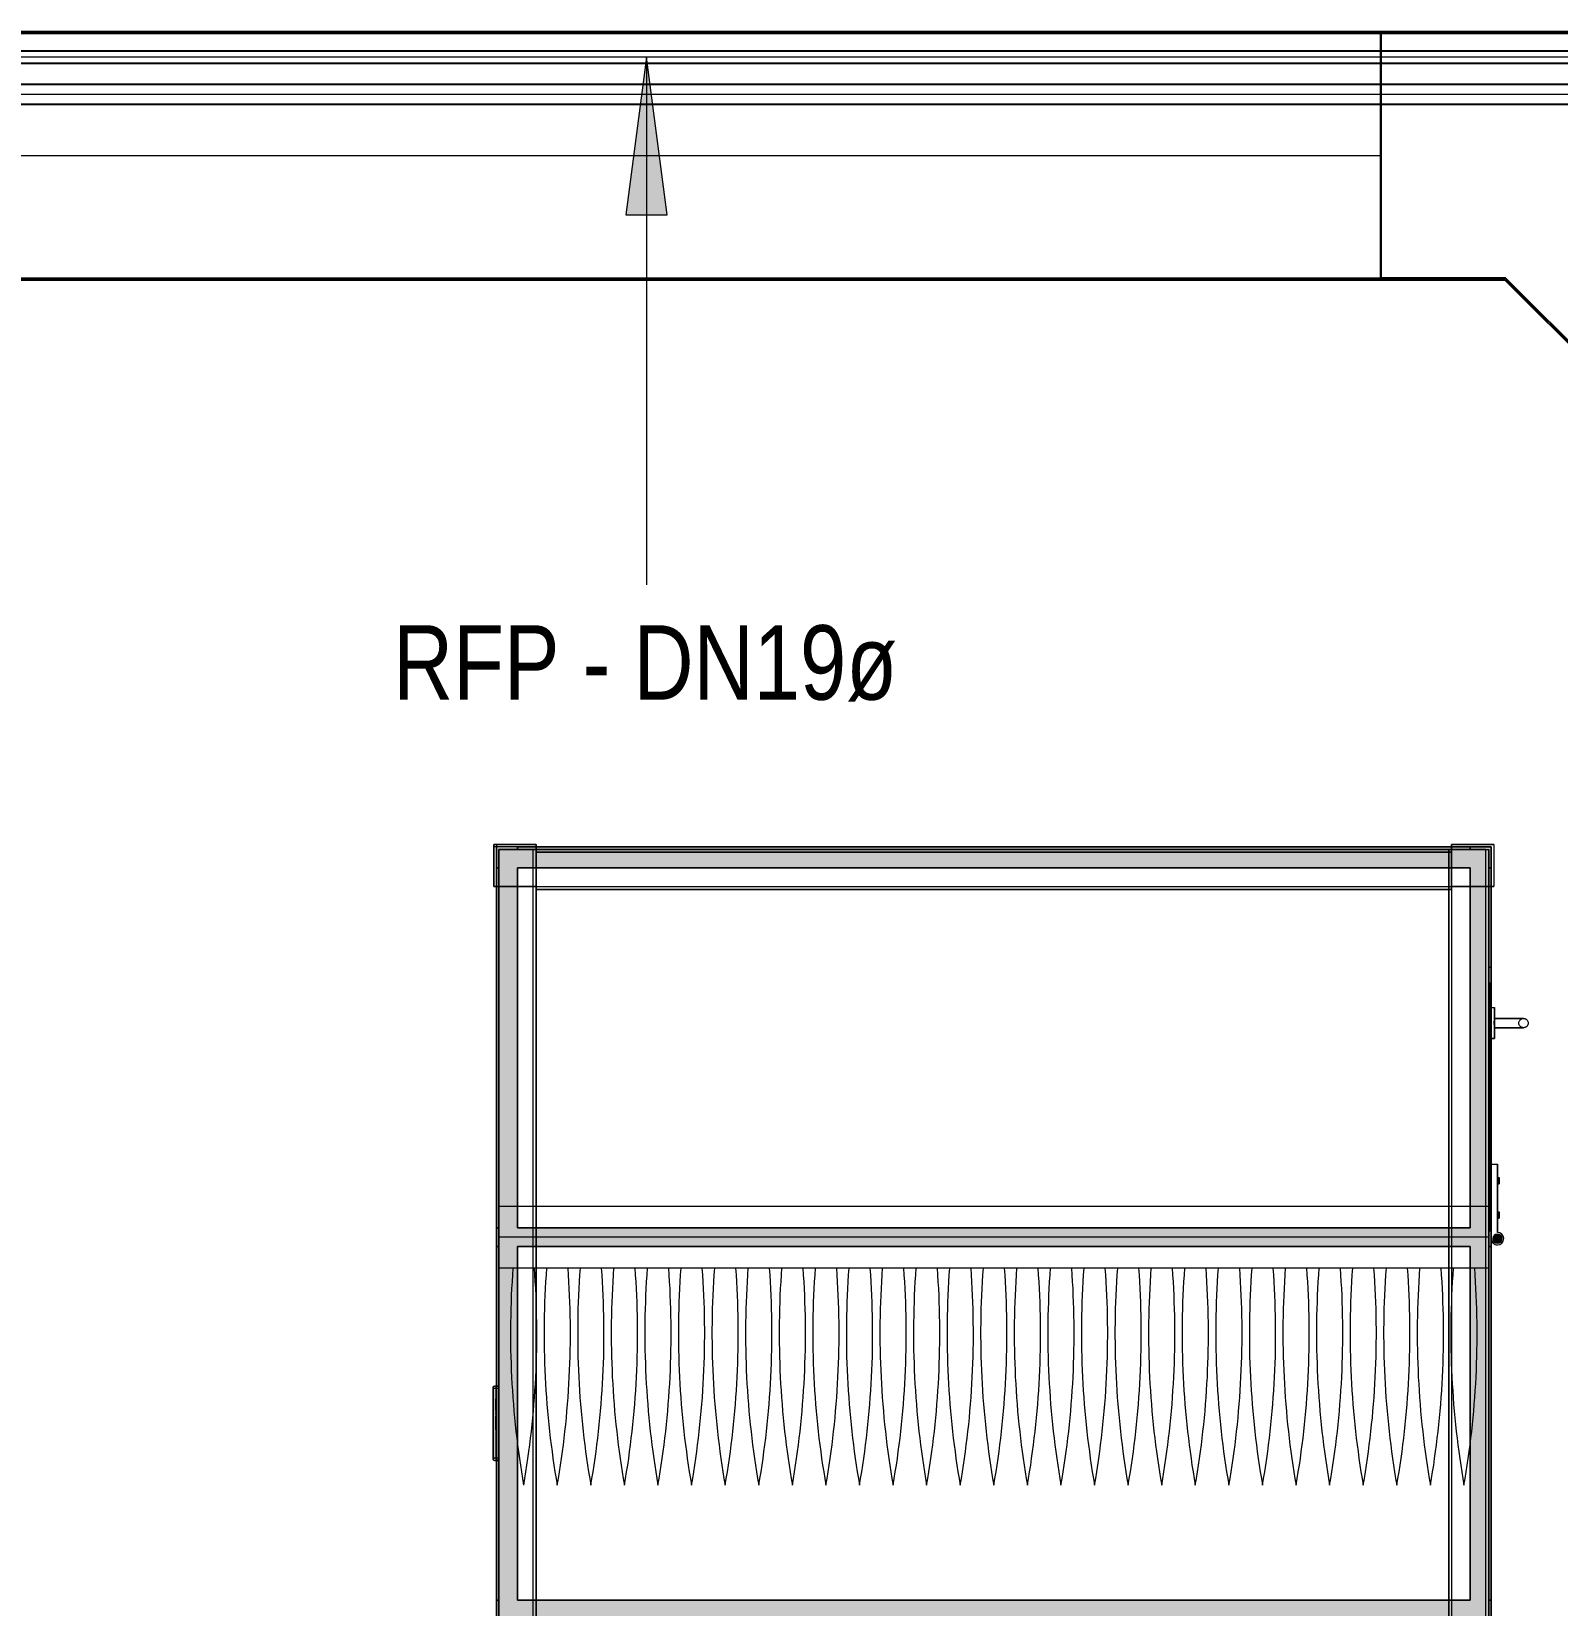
# Model space of a CAD drawing. Header units: millimetres. Extents: x -21597 to 3742, y 49379 to 62073.
# Drawn here: x -8007 to -5549, y 52380 to 54917 of the extents above; entities that cross this region are included whole.
import ezdxf

# ---------------------------------------------------------------- set-up
doc = ezdxf.new("R2010")
doc.units = ezdxf.units.MM
for name, color, linetype, lineweight in [('A-DETL-GENF', 7, 'Continuous', 5), ('E-CABL-TRAY', 7, 'Continuous', 25), ('E-CABL-TRAY-CNTR', 7, 'Continuous', 5), ('M-EQPM', 7, 'Continuous', 5), ('P-PIPE', 7, 'Continuous', 25), ('P-PIPE-CNTR', 7, 'Continuous', 5), ('P-PIPE-IDEN', 7, 'Continuous', 9)]:
    doc.layers.add(name, color=color, linetype=linetype, lineweight=lineweight)
doc.styles.add('Arial_1', font='arial.ttf', dxfattribs={"width": 0.8, "height": 120})

# ---------------------------------------------------------------- blocks, each defined once
blk = doc.blocks.new('AHU - 1-2150243-MẶT BẰNG ỐNG GAS KHU H_N')
at = {"layer": 'M-EQPM', "true_color": 0xcdcdcd}
for points in [[(-1180.9, 811.5), (-1180.9, 814), (-1183.4, 814), (-1183.4, 811.5)], [(-1175.9, 811.5), (-1175.9, 814), (-1180.9, 814), (-1180.9, 811.5)], [(-1173.4, 811.5), (-1173.4, 814), (-1175.9, 814), (-1175.9, 811.5)], [(-1125.6, 811.5), (-1125.6, 814), (-1128.1, 814), (-1128.1, 811.5)], [(-1120.6, 811.5), (-1120.6, 814), (-1125.6, 814), (-1125.6, 811.5)], [(-1118.1, 814), (-1120.6, 814), (-1120.6, 811.5), (-1118.1, 811.5)], [(-1077.8, 809.6), (-1078.5, 815.2), (-1083.1, 818.7), (-1085, 819), (-1090.3, 816.8), (-1092.2, 813.4), (-1091.5, 807.8), (-1088.7, 805), (-1085, 804), (-1079.7, 806.2)], [(-727.5, -804.5), (-727.5, -801.5), (-729.9, -801.5), (-730.5, -802.5), (-731.6, -802.5), (-732.2, -801.5), (-741.8, -801.5), (-742.4, -802.5), (-746.2, -802.5), (-746.5, -801.5), (-756.7, -801.5), (-756.7, -802.5), (-763.6, -802.5), (-763.6, -801.5), (-783.7, -801.5), (-783.7, -802.5), (-791.3, -802.5), (-791.3, -801.5), (-811.4, -801.5), (-811.4, -802.5), (-818.3, -802.5), (-818.3, -801.5), (-828.8, -801.5), (-829.2, -802.5), (-833.2, -802.5), (-833.2, -801.5), (-843.4, -801.5), (-844.3, -802.5), (-845.1, -802.5), (-845.8, -801.5), (-847.5, -801.5), (-846.8, -804.5), (-729.5, -804.5)], [(-727.8, -805.5), (-733.4, -804.5), (-844.5, -804.7), (-847.2, -805.5), (-845.5, -806.2), (-842.4, -806.5), (-835.2, -806.2), (-824.5, -806.5), (-729.5, -806.2), (-728.4, -805.8)], [(-735.5, -806.1), (-738.8, -806.1), (-736.9, -806.4)]]:
    blk.add_hatch(color=254, dxfattribs=at).paths.add_polyline_path(points)
at = {"layer": 'M-EQPM', "true_color": 0xd8d8d8}
h = blk.add_hatch(color=254, dxfattribs=at)
h.paths.add_polyline_path([(1716.5, -801.5), (1716.5, 801.5), (-1716.5, 801.5), (-1716.5, -801.5), (405.2, -801.5)])
h.paths.add_polyline_path([(1682.5, -767.5), (577.5, -767.5), (577.5, 767.5), (1682.5, 767.5), (1682.5, 397.9)])
h.paths.add_polyline_path([(547.5, -767.5), (-472.5, -767.5), (-472.5, 767.5), (547.5, 767.5), (547.5, 397.9)])
h.paths.add_polyline_path([(-502.5, -354.9), (-502.5, -767.5), (-1072.5, -767.5), (-1072.5, 767.5), (-502.5, 767.5), (-502.5, 397.9)])
h.paths.add_polyline_path([(-1102.5, -354.9), (-1102.5, -767.5), (-1682.5, -767.5), (-1682.5, 767.5), (-1102.5, 767.5), (-1102.5, 397.9)])
at = {"layer": 'M-EQPM', "true_color": 0x00ffff}
h = blk.add_hatch(color=4, dxfattribs=at)
h.paths.add_polyline_path([(-729.9, -802.5), (-730.5, -801.5), (-731.6, -801.5), (-731.6, -802.5), (-730.5, -802.5)])
h.paths.add_polyline_path([(-741.8, -802.5), (-741.8, -801.5), (-746.2, -801.5), (-745.8, -802.5)])
h.paths.add_polyline_path([(-756.7, -802.5), (-756.7, -801.5), (-763.6, -801.5), (-763.6, -802.5), (-758, -802.5)])
h.paths.add_polyline_path([(-783.7, -802.5), (-784.4, -801.5), (-791.3, -801.5), (-791.3, -802.5), (-787.5, -802.5)])
h.paths.add_polyline_path([(-811.4, -802.5), (-811.4, -801.5), (-818.3, -801.5), (-818.3, -802.5), (-817, -802.5)])
h.paths.add_polyline_path([(-828.8, -802.3), (-829.2, -801.5), (-833.2, -801.5), (-833.2, -802.5), (-828.8, -802.5)])
h.paths.add_polyline_path([(-843.4, -801.6), (-843.4, -801.5), (-845.1, -801.5), (-844.5, -802.5), (-843.4, -802.5)])
at = {"layer": 'A-DETL-GENF'}
for p, q in [((-1137.5, -797.5), (-1137.5, 797.5)), ((-1137.5, 797.5), (-1037.5, 797.5)), ((-1087.5, 797.5), (-1087.5, -797.5)), ((-1037.5, 797.5), (-1037.5, -797.5)), ((-1037.5, 774.8), (-1037.5, 740.2)), ((-1037.5, 720.7), (-1037.5, 686.1)), ((-1037.5, 666.6), (-1037.5, 632)), ((-1037.5, 612.5), (-1037.5, 577.8)), ((-1037.5, 558.4), (-1037.5, 523.7)), ((-1037.5, 504.3), (-1037.5, 469.6)), ((-1037.5, 450.2), (-1037.5, 415.5)), ((-1037.5, 396.1), (-1037.5, 361.4)), ((-1037.5, 342), (-1037.5, 307.3)), ((-1037.5, 287.9), (-1037.5, 253.2)), ((-1037.5, 233.8), (-1037.5, 199.1)), ((-1037.5, 179.7), (-1037.5, 145)), ((-1037.5, 125.5), (-1037.5, 90.9)), ((-1037.5, 71.4), (-1037.5, 36.8)), ((-1037.5, 17.3), (-1037.5, -17.3)), ((-1037.5, -36.8), (-1037.5, -71.4)), ((-1037.5, -90.9), (-1037.5, -125.5)), ((-1037.5, -145), (-1037.5, -179.7)), ((-1037.5, -199.1), (-1037.5, -233.8)), ((-1037.5, -253.2), (-1037.5, -287.9)), ((-1037.5, -307.3), (-1037.5, -342)), ((-1037.5, -361.4), (-1037.5, -396.1)), ((-1037.5, -415.5), (-1037.5, -450.2)), ((-1037.5, -469.6), (-1037.5, -504.3)), ((-1037.5, -523.7), (-1037.5, -558.4)), ((-1037.5, -577.8), (-1037.5, -612.5)), ((-1037.5, -632), (-1037.5, -666.6)), ((-1037.5, -686.1), (-1037.5, -720.7)), ((-1037.5, -740.2), (-1037.5, -774.8)), ((-1037.5, -797.5), (-1137.5, -797.5))]:
    blk.add_line(p, q, dxfattribs=at)
for centre, start, end in [((-932.6, -650), 80.12, 94.209), ((-932.6, 2165), 265.791, 279.88), ((-932.6, -704.1), 80.12, 94.209), ((-932.6, 2110.9), 265.791, 279.88), ((-932.6, -758.2), 80.12, 94.209), ((-932.6, 2056.8), 265.791, 279.88), ((-932.6, -812.3), 80.12, 94.209), ((-932.6, 2002.7), 265.791, 279.88), ((-932.6, -866.4), 80.12, 94.209), ((-932.6, 1948.6), 265.791, 279.88), ((-932.6, -920.5), 80.12, 94.209), ((-932.6, 1894.5), 265.791, 279.88), ((-932.6, -974.6), 80.12, 94.209), ((-932.6, 1840.4), 265.791, 279.88), ((-932.6, -1028.7), 80.12, 94.209), ((-932.6, 1786.2), 265.791, 279.88), ((-932.6, -1082.9), 80.12, 94.209), ((-932.6, 1732.1), 265.791, 279.88), ((-932.6, -1137), 80.12, 94.209), ((-932.6, 1678), 265.791, 279.88), ((-932.6, -1191.1), 80.12, 94.209), ((-932.6, 1623.9), 265.791, 279.88), ((-932.6, -1245.2), 80.12, 94.209), ((-932.6, 1569.8), 265.791, 279.88), ((-932.6, -1299.3), 80.12, 94.209), ((-932.6, 1515.7), 265.791, 279.88), ((-932.6, -1353.4), 80.12, 94.209), ((-932.6, 1461.6), 265.791, 279.88), ((-932.6, -1407.5), 80.12, 94.209), ((-932.6, 1407.5), 265.791, 279.88), ((-932.6, -1461.6), 80.12, 94.209), ((-932.6, 1353.4), 265.791, 279.88), ((-932.6, -1515.7), 80.12, 94.209), ((-932.6, 1299.3), 265.791, 279.88), ((-932.6, -1569.8), 80.12, 94.209), ((-932.6, 1245.2), 265.791, 279.88), ((-932.6, -1623.9), 80.12, 94.209), ((-932.6, 1191.1), 265.791, 279.88), ((-932.6, -1678), 80.12, 94.209), ((-932.6, 1137), 265.791, 279.88), ((-932.6, -1732.1), 80.12, 94.209), ((-932.6, 1082.9), 265.791, 279.88), ((-932.6, -1786.2), 80.12, 94.209), ((-932.6, 1028.7), 265.791, 279.88), ((-932.6, -1840.4), 80.12, 94.209), ((-932.6, 974.6), 265.791, 279.88), ((-932.6, -1894.5), 80.12, 94.209), ((-932.6, 920.5), 265.791, 279.88), ((-932.6, -1948.6), 80.12, 94.209), ((-932.6, 866.4), 265.791, 279.88), ((-932.6, -2002.7), 80.12, 94.209), ((-932.6, 812.3), 265.791, 279.88), ((-932.6, -2056.8), 80.12, 94.209), ((-932.6, 758.2), 265.791, 279.88), ((-932.6, -2110.9), 80.12, 94.209), ((-932.6, 704.1), 265.791, 279.88), ((-932.6, -2165), 80.12, 94.209), ((-932.6, 650), 265.791, 279.88)]:
    blk.add_arc(centre, 1428.7, start, end, dxfattribs=at)
at = {"layer": 'M-EQPM'}
for p, q in [((-1180.9, 814), (-1183.4, 814)), ((-1183.4, 814), (-1180.9, 814)), ((-1180.9, 814), (-1183.4, 814)), ((-1183.4, 814), (-1180.9, 814)), ((-1183.4, 811.5), (-1183.4, 814)), ((-1183.4, 811.5), (-1183.4, 814)), ((-1180.9, 814), (-1183.4, 814)), ((-1183.4, 814), (-1180.9, 814)), ((-1180.9, 814), (-1183.4, 814)), ((-1183.4, 814), (-1180.9, 814)), ((-1183.4, 811.5), (-1183.4, 814)), ((-1183.4, 811.5), (-1183.4, 814)), ((-1175.9, 814), (-1180.9, 814)), ((-1180.9, 814), (-1175.9, 814)), ((-1175.9, 814), (-1180.9, 814)), ((-1180.9, 814), (-1175.9, 814)), ((-1180.9, 811.5), (-1180.9, 814)), ((-1180.9, 811.5), (-1180.9, 814)), ((-1180.9, 811.5), (-1180.9, 814)), ((-1180.9, 811.5), (-1180.9, 814)), ((-1175.9, 814), (-1180.9, 814)), ((-1180.9, 814), (-1175.9, 814)), ((-1175.9, 814), (-1180.9, 814)), ((-1180.9, 814), (-1175.9, 814)), ((-1180.9, 811.5), (-1180.9, 814)), ((-1180.9, 811.5), (-1180.9, 814)), ((-1180.9, 811.5), (-1180.9, 814)), ((-1180.9, 811.5), (-1180.9, 814)), ((-1175.9, 814), (-1173.4, 814)), ((-1173.4, 814), (-1175.9, 814)), ((-1175.9, 814), (-1173.4, 814)), ((-1173.4, 814), (-1175.9, 814)), ((-1175.9, 814), (-1175.9, 811.5)), ((-1175.9, 811.5), (-1175.9, 814)), ((-1175.9, 814), (-1175.9, 811.5)), ((-1175.9, 811.5), (-1175.9, 814)), ((-1175.9, 814), (-1173.4, 814)), ((-1173.4, 814), (-1175.9, 814)), ((-1175.9, 814), (-1173.4, 814)), ((-1173.4, 814), (-1175.9, 814)), ((-1175.9, 814), (-1175.9, 811.5)), ((-1175.9, 811.5), (-1175.9, 814)), ((-1175.9, 814), (-1175.9, 811.5)), ((-1175.9, 811.5), (-1175.9, 814)), ((-1173.4, 811.5), (-1173.4, 814)), ((-1173.4, 811.5), (-1173.4, 814)), ((-1173.4, 811.5), (-1173.4, 814)), ((-1173.4, 811.5), (-1173.4, 814)), ((-1125.6, 814), (-1128.1, 814)), ((-1128.1, 814), (-1125.6, 814)), ((-1125.6, 814), (-1128.1, 814)), ((-1128.1, 814), (-1125.6, 814)), ((-1128.1, 811.5), (-1128.1, 814)), ((-1128.1, 811.5), (-1128.1, 814)), ((-1125.6, 814), (-1128.1, 814)), ((-1128.1, 814), (-1125.6, 814)), ((-1125.6, 814), (-1128.1, 814)), ((-1128.1, 814), (-1125.6, 814)), ((-1128.1, 811.5), (-1128.1, 814)), ((-1128.1, 811.5), (-1128.1, 814)), ((-1125.6, 814), (-1120.6, 814)), ((-1120.6, 814), (-1125.6, 814)), ((-1125.6, 814), (-1120.6, 814)), ((-1120.6, 814), (-1125.6, 814)), ((-1125.6, 814), (-1125.6, 811.5)), ((-1125.6, 811.5), (-1125.6, 814)), ((-1125.6, 814), (-1125.6, 811.5)), ((-1125.6, 811.5), (-1125.6, 814)), ((-1125.6, 814), (-1120.6, 814)), ((-1120.6, 814), (-1125.6, 814)), ((-1125.6, 814), (-1120.6, 814)), ((-1120.6, 814), (-1125.6, 814)), ((-1125.6, 814), (-1125.6, 811.5)), ((-1125.6, 811.5), (-1125.6, 814)), ((-1125.6, 814), (-1125.6, 811.5)), ((-1125.6, 811.5), (-1125.6, 814)), ((-1120.6, 814), (-1118.1, 814)), ((-1118.1, 814), (-1120.6, 814)), ((-1120.6, 814), (-1118.1, 814)), ((-1118.1, 814), (-1120.6, 814)), ((-1120.6, 811.5), (-1120.6, 814)), ((-1120.6, 811.5), (-1120.6, 814)), ((-1120.6, 811.5), (-1120.6, 814)), ((-1120.6, 811.5), (-1120.6, 814)), ((-1120.6, 814), (-1118.1, 814)), ((-1118.1, 814), (-1120.6, 814)), ((-1120.6, 814), (-1118.1, 814)), ((-1118.1, 814), (-1120.6, 814)), ((-1120.6, 811.5), (-1120.6, 814)), ((-1120.6, 811.5), (-1120.6, 814)), ((-1120.6, 811.5), (-1120.6, 814)), ((-1120.6, 811.5), (-1120.6, 814)), ((-1118.1, 811.5), (-1118.1, 814)), ((-1118.1, 811.5), (-1118.1, 814)), ((-1118.1, 811.5), (-1118.1, 814)), ((-1118.1, 811.5), (-1118.1, 814)), ((-1720.5, 737.5), (-1720.5, 805.5)), ((-1720.5, 805.5), (-1720.5, 737.5)), ((-1720.5, 805.5), (-1720.5, 737.5)), ((-1720.5, 737.5), (-1720.5, 805.5)), ((-1720.5, 805.5), (-1652.5, 805.5)), ((-1720.5, 805.5), (-1652.5, 805.5)), ((-1720.5, 805.5), (-1652.5, 805.5)), ((-1720.5, 805.5), (-1652.5, 805.5)), ((-1716.5, 737.5), (-1716.5, 801.5)), ((-1716.5, 801.5), (-1652.5, 801.5)), ((-1716.5, 801.5), (-1652.5, 801.5)), ((-1716.5, 737.5), (-1716.5, 801.5)), ((-1716.5, 801.5), (-1652.5, 801.5)), ((-1716.5, 801.5), (-1652.5, 801.5)), ((-1716.5, 801.5), (-1716.5, 737.5)), ((-1716.5, 801.5), (-1716.5, 737.5)), ((-1716.5, 801.5), (1716.5, 801.5)), ((1716.5, 801.5), (-1716.5, 801.5)), ((-1716.5, 801.5), (-1716.5, -801.5)), ((-1716.5, 801.5), (-1716.5, -801.5)), ((-1712.5, -797.5), (-1712.5, 797.5)), ((-1712.5, 797.5), (1712.5, 797.5)), ((-1712.5, -797.5), (-1712.5, 797.5)), ((1712.5, 797.5), (-1712.5, 797.5)), ((1712.5, 793), (-1712.5, 793)), ((-1712.5, 733), (-1712.5, 793)), ((-1712.5, 793), (-1712.5, 791)), ((-1712.5, 793), (-1712.5, 791)), ((-1712.5, 793), (-1712.5, 733)), ((1712.5, 793), (-1712.5, 793)), ((1712.5, 793), (-1712.5, 793)), ((-1712.5, 791), (-1712.5, 740.2)), ((-1712.5, 740.2), (-1712.5, 791)), ((-1102.5, 801.5), (-1682.5, 801.5)), ((-1682.5, 801.5), (-1682.5, 797.5)), ((-1682.5, 797.5), (-1682.5, 801.5)), ((-1682.5, 801.5), (-1102.5, 801.5)), ((-1102.5, 797.5), (-1682.5, 797.5)), ((-1682.5, 797.5), (-1102.5, 797.5)), ((-1652.5, 801.5), (-1652.5, 805.5)), ((-1652.5, 805.5), (-1652.5, 737.5)), ((-1652.5, 737.5), (-1652.5, 805.5)), ((-1652.5, 805.5), (-1652.5, 801.5)), ((-1652.5, 737.5), (-1652.5, 801.5)), ((-1652.5, 801.5), (-1652.5, 737.5)), ((-1072.5, 801.5), (-1522.5, 801.5)), ((-1522.5, 801.5), (-1072.5, 801.5)), ((-1522.5, 797.5), (-1522.5, 801.5)), ((-1522.5, 797.5), (-1522.5, 801.5)), ((-1072.5, 797.5), (-1522.5, 797.5)), ((-1522.5, 797.5), (-1072.5, 797.5)), ((-1097.5, 801.5), (-1497.5, 801.5)), ((-1497.5, 801.5), (-1097.5, 801.5)), ((-1497.5, 797.5), (-1497.5, 801.5)), ((-1497.5, 797.5), (-1497.5, 801.5)), ((-1097.5, 801.5), (-1497.5, 801.5)), ((-1497.5, 801.5), (-1097.5, 801.5)), ((-1497.5, 797.5), (-1497.5, 801.5)), ((-1497.5, 797.5), (-1497.5, 801.5)), ((-1097.5, 799.5), (-1497.5, 799.5)), ((-1497.5, 799.5), (-1097.5, 799.5)), ((-1497.5, 797.5), (-1497.5, 799.5)), ((-1497.5, 797.5), (-1497.5, 799.5)), ((-1097.5, 797.5), (-1497.5, 797.5)), ((-1497.5, 797.5), (-1097.5, 797.5)), ((-1097.5, 797.5), (-1497.5, 797.5)), ((-1497.5, 797.5), (-1097.5, 797.5)), ((-1097.5, 797.5), (-1497.5, 797.5)), ((-1497.5, 797.5), (-1097.5, 797.5)), ((-1122.5, 801.5), (-1472.5, 801.5)), ((-1472.5, 801.5), (-1122.5, 801.5)), ((-1472.5, 801.5), (-1472.5, 797.5)), ((-1472.5, 801.5), (-1472.5, 797.5)), ((-1122.5, 797.5), (-1472.5, 797.5)), ((-1472.5, 797.5), (-1122.5, 797.5)), ((-1407.5, 806.5), (-1457.5, 806.5)), ((-1457.5, 806.5), (-1407.5, 806.5)), ((-1407.5, 806.5), (-1457.5, 806.5)), ((-1457.5, 806.5), (-1407.5, 806.5)), ((-1457.5, 801.5), (-1457.5, 806.5)), ((-1457.5, 801.5), (-1457.5, 806.5)), ((-1457.5, 801.5), (-1457.5, 806.5)), ((-1457.5, 801.5), (-1457.5, 806.5)), ((-1407.5, 801.5), (-1457.5, 801.5)), ((-1457.5, 801.5), (-1407.5, 801.5)), ((-1407.5, 801.5), (-1457.5, 801.5)), ((-1457.5, 801.5), (-1407.5, 801.5)), ((-1407.5, 806.5), (-1407.5, 801.5)), ((-1407.5, 801.5), (-1407.5, 806.5)), ((-1407.5, 806.5), (-1407.5, 801.5)), ((-1407.5, 801.5), (-1407.5, 806.5)), ((-1205, 811.5), (-1095, 811.5)), ((-1095, 811.5), (-1205, 811.5)), ((-1205, 801.5), (-1205, 811.5)), ((-1205, 801.5), (-1205, 811.5)), ((-1205, 811.5), (-1095, 811.5)), ((-1095, 811.5), (-1205, 811.5)), ((-1205, 801.5), (-1205, 811.5)), ((-1205, 801.5), (-1205, 811.5)), ((-1085, 801.5), (-1205, 801.5)), ((-1205, 801.5), (-1085, 801.5)), ((-1085, 801.5), (-1205, 801.5)), ((-1205, 801.5), (-1085, 801.5)), ((-1180.9, 811.5), (-1183.4, 811.5)), ((-1183.4, 811.5), (-1180.9, 811.5)), ((-1180.9, 811.5), (-1183.4, 811.5)), ((-1183.4, 811.5), (-1180.9, 811.5)), ((-1180.9, 811.5), (-1183.4, 811.5)), ((-1183.4, 811.5), (-1180.9, 811.5)), ((-1180.9, 811.5), (-1183.4, 811.5)), ((-1183.4, 811.5), (-1180.9, 811.5)), ((-1175.9, 811.5), (-1180.9, 811.5)), ((-1180.9, 811.5), (-1175.9, 811.5)), ((-1175.9, 811.5), (-1180.9, 811.5)), ((-1180.9, 811.5), (-1175.9, 811.5)), ((-1175.9, 811.5), (-1180.9, 811.5)), ((-1180.9, 811.5), (-1175.9, 811.5)), ((-1175.9, 811.5), (-1180.9, 811.5)), ((-1180.9, 811.5), (-1175.9, 811.5)), ((-1175.9, 811.5), (-1173.4, 811.5)), ((-1173.4, 811.5), (-1175.9, 811.5)), ((-1175.9, 811.5), (-1173.4, 811.5)), ((-1173.4, 811.5), (-1175.9, 811.5)), ((-1175.9, 811.5), (-1173.4, 811.5)), ((-1173.4, 811.5), (-1175.9, 811.5)), ((-1175.9, 811.5), (-1173.4, 811.5)), ((-1173.4, 811.5), (-1175.9, 811.5)), ((-1125.6, 811.5), (-1128.1, 811.5)), ((-1128.1, 811.5), (-1125.6, 811.5)), ((-1125.6, 811.5), (-1128.1, 811.5)), ((-1128.1, 811.5), (-1125.6, 811.5)), ((-1125.6, 811.5), (-1128.1, 811.5)), ((-1128.1, 811.5), (-1125.6, 811.5)), ((-1125.6, 811.5), (-1128.1, 811.5)), ((-1128.1, 811.5), (-1125.6, 811.5)), ((-1125.6, 811.5), (-1120.6, 811.5)), ((-1120.6, 811.5), (-1125.6, 811.5)), ((-1125.6, 811.5), (-1120.6, 811.5)), ((-1120.6, 811.5), (-1125.6, 811.5)), ((-1125.6, 811.5), (-1120.6, 811.5)), ((-1120.6, 811.5), (-1125.6, 811.5)), ((-1125.6, 811.5), (-1120.6, 811.5)), ((-1120.6, 811.5), (-1125.6, 811.5)), ((-1122.5, 801.5), (-1122.5, 797.5)), ((-1122.5, 797.5), (-1122.5, 801.5)), ((-1120.6, 811.5), (-1118.1, 811.5)), ((-1118.1, 811.5), (-1120.6, 811.5)), ((-1120.6, 811.5), (-1118.1, 811.5)), ((-1118.1, 811.5), (-1120.6, 811.5)), ((-1120.6, 811.5), (-1118.1, 811.5)), ((-1118.1, 811.5), (-1120.6, 811.5)), ((-1120.6, 811.5), (-1118.1, 811.5)), ((-1118.1, 811.5), (-1120.6, 811.5)), ((-1102.5, 801.5), (-1102.5, 797.5)), ((-1102.5, 797.5), (-1102.5, 801.5)), ((-1097.5, 801.5), (-1097.5, 797.5)), ((-1097.5, 797.5), (-1097.5, 801.5)), ((-1097.5, 801.5), (-1097.5, 797.5)), ((-1097.5, 797.5), (-1097.5, 801.5)), ((-1097.5, 799.5), (-1097.5, 797.5)), ((-1097.5, 797.5), (-1097.5, 799.5)), ((-1072.5, 801.5), (-1072.5, 797.5)), ((-1072.5, 797.5), (-1072.5, 801.5)), ((-502.5, 801.5), (-1072.5, 801.5)), ((-1072.5, 797.5), (-1072.5, 801.5)), ((-1072.5, 801.5), (-502.5, 801.5)), ((-1072.5, 801.5), (-1072.5, 797.5)), ((-502.5, 797.5), (-1072.5, 797.5)), ((-1072.5, 797.5), (-502.5, 797.5)), ((-502.5, 801.5), (-502.5, 797.5)), ((-502.5, 797.5), (-502.5, 801.5)), ((-1716.5, -767.5), (-1716.5, 767.5)), ((-1716.5, 767.5), (-1716.5, -767.5)), ((-1716.5, 767.5), (-1712.5, 767.5)), ((-1712.5, 767.5), (-1716.5, 767.5)), ((-1712.5, 767.5), (-1712.5, -767.5)), ((-1712.5, 767.5), (-1712.5, -767.5)), ((-1102.5, 767.5), (-1682.5, 767.5)), ((-1682.5, -767.5), (-1682.5, 767.5)), ((-1682.5, 767.5), (-1682.5, -767.5)), ((-1682.5, 767.5), (-1102.5, 767.5)), ((-1102.5, -767.5), (-1102.5, 767.5)), ((-1102.5, 767.5), (-1102.5, -767.5)), ((-502.5, 767.5), (-1072.5, 767.5)), ((-1072.5, -767.5), (-1072.5, 767.5)), ((-1072.5, 767.5), (-502.5, 767.5)), ((-1072.5, 767.5), (-1072.5, -767.5)), ((-502.5, -767.5), (-502.5, 767.5)), ((-502.5, 767.5), (-502.5, -767.5)), ((-1652.5, 737.5), (-1720.5, 737.5)), ((-1720.5, 737.5), (-1716.5, 737.5)), ((-1716.5, 737.5), (-1720.5, 737.5)), ((-1720.5, 737.5), (-1652.5, 737.5)), ((-1652.5, 737.5), (-1716.5, 737.5)), ((-1716.5, 737.5), (-1652.5, 737.5)), ((-1712.5, 737.5), (-1712.5, 740.2)), ((-1712.5, 737.5), (-1712.5, 740.2)), ((-1712.5, 737.5), (1712.5, 737.5)), ((-1708, 737.5), (-1708, -737.5)), ((-1648, 737.5), (-1708, 737.5)), ((-1706, 737.5), (-1708, 737.5)), ((-1706, 737.5), (-1708, 737.5)), ((-1708, 737.5), (-1648, 737.5)), ((-1708, -737.5), (-1708, 737.5)), ((-1708, -737.5), (-1708, 737.5)), ((-1706, 737.5), (-1655.2, 737.5)), ((-1655.2, 737.5), (-1706, 737.5)), ((-1655.2, 737.5), (-1652.5, 737.5)), ((-1655.2, 737.5), (-1652.5, 737.5)), ((-1652.5, -737.5), (-1652.5, 737.5)), ((-1648, 737.5), (-1648, -737.5)), ((-1648, -737.5), (-1648, 737.5)), ((-1712.5, 733), (1712.5, 733)), ((1712.5, 733), (-1712.5, 733)), ((-1716.5, -737.5), (-1720.5, -737.5)), ((-1720.5, -737.5), (-1652.5, -737.5)), ((-1652.5, -737.5), (-1720.5, -737.5)), ((-1720.5, -737.5), (-1716.5, -737.5)), ((-1720.5, -737.5), (-1720.5, -805.5)), ((-1720.5, -737.5), (-1720.5, -805.5)), ((-1720.5, -737.5), (-1720.5, -805.5)), ((-1720.5, -737.5), (-1720.5, -805.5)), ((-1720.5, -805.5), (-1720.5, -737.5)), ((-1720.5, -737.5), (-1720.5, -801.5)), ((-1720.5, -737.5), (-1720.5, -805.5)), ((-1720.5, -801.5), (-1720.5, -737.5)), ((-1720.5, -737.5), (-1652.5, -737.5)), ((-1720.5, -737.5), (-1652.5, -737.5)), ((-1652.5, -737.5), (-1720.5, -737.5)), ((-1720.5, -737.5), (-1652.5, -737.5)), ((-1652.5, -737.5), (-1716.5, -737.5)), ((-1716.5, -737.5), (-1652.5, -737.5)), ((-1716.5, -737.5), (-1716.5, -805.5)), ((-1716.5, -737.5), (-1716.5, -805.5)), ((-1716.5, -737.5), (-1716.5, -805.5)), ((-1716.5, -737.5), (-1716.5, -805.5)), ((-1712.5, -737.5), (-1712.5, -797.5)), ((-1712.5, -797.5), (-1712.5, -737.5)), ((-1712.5, -737.5), (1712.5, -737.5)), ((1712.5, -737.5), (-1712.5, -737.5)), ((1712.5, -742), (-1712.5, -742)), ((-1712.5, -744.7), (-1712.5, -742)), ((-1712.5, -744.7), (-1712.5, -742)), ((-1712.5, -795.5), (-1712.5, -744.7)), ((-1712.5, -744.7), (-1712.5, -795.5)), ((-1648, -737.5), (-1708, -737.5)), ((-1708, -737.5), (-1706, -737.5)), ((-1708, -737.5), (-1706, -737.5)), ((-1708, -737.5), (-1648, -737.5)), ((-1706, -737.5), (-1655.2, -737.5)), ((-1655.2, -737.5), (-1706, -737.5)), ((-1652.5, -737.5), (-1655.2, -737.5)), ((-1652.5, -737.5), (-1655.2, -737.5)), ((-1652.5, -805.5), (-1652.5, -737.5)), ((-1652.5, -737.5), (-1652.5, -805.5)), ((-1652.5, -805.5), (-1652.5, -737.5)), ((-1652.5, -737.5), (-1652.5, -805.5)), ((-1652.5, -801.5), (-1652.5, -737.5)), ((-1652.5, -737.5), (-1652.5, -805.5)), ((-1652.5, -737.5), (-1652.5, -801.5)), ((-1652.5, -805.5), (-1652.5, -737.5)), ((-1712.5, -767.5), (-1716.5, -767.5)), ((-1716.5, -767.5), (-1712.5, -767.5)), ((-1102.5, -767.5), (-1682.5, -767.5)), ((-1682.5, -767.5), (-1102.5, -767.5)), ((-502.5, -767.5), (-1072.5, -767.5)), ((-1072.5, -767.5), (-502.5, -767.5)), ((-1720.5, -801.5), (-1720.5, -805.5)), ((-1720.5, -805.5), (-1720.5, -801.5)), ((-1720.5, -801.5), (-1652.5, -801.5)), ((-1720.5, -801.5), (-1652.5, -801.5)), ((-1720.5, -801.5), (-1652.5, -801.5)), ((-1720.5, -801.5), (-1652.5, -801.5)), ((-1652.5, -805.5), (-1720.5, -805.5)), ((-1720.5, -805.5), (-1716.5, -805.5)), ((-1716.5, -805.5), (-1720.5, -805.5)), ((-1720.5, -805.5), (-1652.5, -805.5)), ((-1652.5, -805.5), (-1720.5, -805.5)), ((-1720.5, -805.5), (-1652.5, -805.5)), ((-1720.5, -805.5), (-1652.5, -805.5)), ((-1720.5, -805.5), (-1652.5, -805.5)), ((1716.5, -801.5), (-1716.5, -801.5)), ((-1716.5, -801.5), (1716.5, -801.5)), ((-1716.5, -805.5), (-1652.5, -805.5)), ((-1652.5, -805.5), (-1716.5, -805.5)), ((-1712.5, -795.5), (-1712.5, -797.5)), ((-1712.5, -795.5), (-1712.5, -797.5)), ((-1712.5, -797.5), (1712.5, -797.5)), ((1712.5, -797.5), (-1712.5, -797.5)), ((1712.5, -797.5), (-1712.5, -797.5)), ((1712.5, -797.5), (-1712.5, -797.5)), ((-1712.5, -797.5), (1712.5, -797.5)), ((-1682.5, -801.5), (-1682.5, -797.5)), ((-1682.5, -797.5), (-1682.5, -801.5)), ((-1102.5, -797.5), (-1682.5, -797.5)), ((-1682.5, -797.5), (-1102.5, -797.5)), ((-1102.5, -801.5), (-1682.5, -801.5)), ((-1682.5, -801.5), (-1102.5, -801.5)), ((-1652.5, -805.5), (-1652.5, -801.5)), ((-1652.5, -801.5), (-1652.5, -805.5)), ((-1102.5, -797.5), (-1102.5, -801.5)), ((-1102.5, -801.5), (-1102.5, -797.5)), ((-502.5, -797.5), (-1072.5, -797.5)), ((-1072.5, -801.5), (-1072.5, -797.5)), ((-1072.5, -797.5), (-502.5, -797.5)), ((-1072.5, -797.5), (-1072.5, -801.5)), ((-502.5, -801.5), (-1072.5, -801.5)), ((-1072.5, -801.5), (-502.5, -801.5)), ((-847.5, -797.5), (-847.5, -804.5)), ((-847.5, -797.5), (-727.5, -797.5)), ((-727.5, -797.5), (-847.5, -797.5)), ((-846.5, -797.5), (-846.5, -802.5)), ((-728.5, -797.5), (-846.5, -797.5)), ((-728.5, -797.5), (-846.5, -797.5)), ((-846.5, -802.5), (-728.5, -802.5)), ((-846.5, -802.5), (-728.5, -802.5)), ((-843.5, -797.5), (-843.5, -804.5)), ((-731.5, -797.5), (-843.5, -797.5)), ((-731.5, -797.5), (-843.5, -797.5)), ((-731.5, -804.5), (-731.5, -797.5)), ((-728.5, -802.5), (-728.5, -797.5)), ((-727.5, -804.5), (-727.5, -797.5)), ((-502.5, -797.5), (-502.5, -801.5)), ((-502.5, -801.5), (-502.5, -797.5))]:
    blk.add_line(p, q, dxfattribs=at)
at = {"layer": 'M-EQPM', "flags": 128}
for points in [[(-1440, 806.5), (-1440, 808.5), (-1440, 810.4), (-1440, 812.4), (-1440, 814.4), (-1440, 816.3), (-1440, 818.3), (-1440, 820.2), (-1440, 822.1), (-1440, 824), (-1440, 825.9), (-1440, 827.8), (-1440, 829.6), (-1440, 831.4), (-1440, 833.2), (-1440, 834.9), (-1440, 836.6), (-1440, 838.2), (-1440, 839.8), (-1440, 841.4), (-1440, 842.9), (-1440, 844.4), (-1440, 845.8), (-1440, 847.1), (-1440, 848.4), (-1440, 849.6), (-1440, 850.8), (-1440, 851.9), (-1440, 852.9), (-1440, 853.5)], [(-1440, 853.5), (-1440, 852.5), (-1440, 851.5), (-1440, 850.3), (-1440, 849.1), (-1440, 847.9), (-1440, 846.6), (-1440, 845.2), (-1440, 843.8), (-1440, 842.3), (-1440, 840.8), (-1440, 839.2), (-1440, 837.6), (-1440, 835.9), (-1440, 834.2), (-1440, 832.5), (-1440, 830.7), (-1440, 828.9), (-1440, 827), (-1440, 825.2), (-1440, 823.3), (-1440, 821.4), (-1440, 819.4), (-1440, 817.5), (-1440, 815.5), (-1440, 813.6), (-1440, 811.6), (-1440, 809.7), (-1440, 807.7), (-1440, 806.5)], [(-1425, 853.5), (-1425, 852.5), (-1425, 851.5), (-1425, 850.3), (-1425, 849.1), (-1425, 847.9), (-1425, 846.6), (-1425, 845.2), (-1425, 843.8), (-1425, 842.3), (-1425, 840.8), (-1425, 839.2), (-1425, 837.6), (-1425, 835.9), (-1425, 834.2), (-1425, 832.5), (-1425, 830.7), (-1425, 828.9), (-1425, 827), (-1425, 825.2), (-1425, 823.3), (-1425, 821.4), (-1425, 819.4), (-1425, 817.5), (-1425, 815.5), (-1425, 813.6), (-1425, 811.6), (-1425, 809.7), (-1425, 807.7), (-1425, 806.5)], [(-1425, 806.5), (-1425, 808.5), (-1425, 810.4), (-1425, 812.4), (-1425, 814.4), (-1425, 816.3), (-1425, 818.3), (-1425, 820.2), (-1425, 822.1), (-1425, 824), (-1425, 825.9), (-1425, 827.8), (-1425, 829.6), (-1425, 831.4), (-1425, 833.2), (-1425, 834.9), (-1425, 836.6), (-1425, 838.2), (-1425, 839.8), (-1425, 841.4), (-1425, 842.9), (-1425, 844.4), (-1425, 845.8), (-1425, 847.1), (-1425, 848.4), (-1425, 849.6), (-1425, 850.8), (-1425, 851.9), (-1425, 852.9), (-1425, 853.5)], [(-845.5, -806.5), (-845.6, -806.5), (-845.7, -806.5), (-845.7, -806.5), (-845.8, -806.5), (-845.9, -806.5), (-846, -806.4), (-846.1, -806.4), (-846.1, -806.4), (-846.2, -806.4), (-846.3, -806.3), (-846.4, -806.3), (-846.4, -806.3), (-846.5, -806.2), (-846.6, -806.2), (-846.6, -806.2), (-846.7, -806.1), (-846.8, -806.1), (-846.8, -806), (-846.9, -805.9), (-846.9, -805.9), (-847, -805.8), (-847, -805.8), (-847.1, -805.7), (-847.1, -805.6), (-847.2, -805.6), (-847.2, -805.5), (-847.3, -805.4), (-847.3, -805.4), (-847.3, -805.3), (-847.4, -805.2), (-847.4, -805.1), (-847.4, -805.1), (-847.4, -805), (-847.5, -804.9), (-847.5, -804.8), (-847.5, -804.8), (-847.5, -804.7), (-847.5, -804.6), (-847.5, -804.5), (-847.5, -804.5)], [(-843.5, -804.5), (-843.5, -804.6), (-843.5, -804.7), (-843.5, -804.7), (-843.5, -804.8), (-843.5, -804.9), (-843.6, -805), (-843.6, -805.1), (-843.6, -805.1), (-843.6, -805.2), (-843.7, -805.3), (-843.7, -805.4), (-843.7, -805.4), (-843.8, -805.5), (-843.8, -805.6), (-843.8, -805.6), (-843.9, -805.7), (-843.9, -805.8), (-844, -805.8), (-844.1, -805.9), (-844.1, -805.9), (-844.2, -806), (-844.2, -806), (-844.3, -806.1), (-844.4, -806.1), (-844.4, -806.2), (-844.5, -806.2), (-844.6, -806.3), (-844.6, -806.3), (-844.7, -806.3), (-844.8, -806.4), (-844.9, -806.4), (-844.9, -806.4), (-845, -806.4), (-845.1, -806.5), (-845.2, -806.5), (-845.2, -806.5), (-845.3, -806.5), (-845.4, -806.5), (-845.5, -806.5), (-845.5, -806.5)], [(-729.5, -806.5), (-729.5, -806.5), (-729.7, -806.5), (-729.9, -806.5), (-730.2, -806.5), (-730.7, -806.5), (-731.2, -806.5), (-731.8, -806.5), (-732.4, -806.5), (-733.2, -806.5), (-734.1, -806.5), (-735, -806.5), (-736.1, -806.5), (-737.2, -806.5), (-738.4, -806.5), (-739.6, -806.5), (-741, -806.5), (-742.4, -806.5), (-743.9, -806.5), (-745.5, -806.5), (-747.1, -806.5), (-748.8, -806.5), (-750.5, -806.5), (-752.4, -806.5), (-754.2, -806.5), (-756.2, -806.5), (-758.1, -806.5), (-760.2, -806.5), (-762.2, -806.5), (-764.3, -806.5), (-766.5, -806.5), (-768.7, -806.5), (-770.9, -806.5), (-773.1, -806.5), (-775.4, -806.5), (-777.6, -806.5), (-779.9, -806.5), (-782.2, -806.5), (-784.6, -806.5), (-786.9, -806.5), (-789.2, -806.5), (-791.5, -806.5), (-793.8, -806.5), (-796.1, -806.5), (-798.4, -806.5), (-800.7, -806.5), (-802.9, -806.5), (-805.1, -806.5), (-807.3, -806.5), (-809.5, -806.5), (-811.6, -806.5), (-813.7, -806.5), (-815.8, -806.5), (-817.8, -806.5), (-819.7, -806.5), (-821.6, -806.5), (-823.5, -806.5), (-825.3, -806.5), (-827, -806.5), (-828.7, -806.5), (-830.3, -806.5), (-831.8, -806.5), (-833.3, -806.5), (-834.7, -806.5), (-836, -806.5), (-837.2, -806.5), (-838.4, -806.5), (-839.4, -806.5), (-840.4, -806.5), (-841.3, -806.5), (-842.1, -806.5), (-842.9, -806.5), (-843.5, -806.5), (-844.1, -806.5), (-844.5, -806.5), (-844.9, -806.5), (-845.2, -806.5), (-845.4, -806.5), (-845.5, -806.5), (-845.5, -806.5)], [(-845.5, -806.5), (-845.5, -806.5), (-845.3, -806.5), (-845.1, -806.5), (-844.8, -806.5), (-844.3, -806.5), (-843.8, -806.5), (-843.2, -806.5), (-842.6, -806.5), (-841.8, -806.5), (-840.9, -806.5), (-840, -806.5), (-838.9, -806.5), (-837.8, -806.5), (-836.6, -806.5), (-835.4, -806.5), (-834, -806.5), (-832.6, -806.5), (-831.1, -806.5), (-829.5, -806.5), (-827.9, -806.5), (-826.2, -806.5), (-824.5, -806.5), (-822.6, -806.5), (-820.8, -806.5), (-818.8, -806.5), (-816.9, -806.5), (-814.8, -806.5), (-812.8, -806.5), (-810.7, -806.5), (-808.5, -806.5), (-806.3, -806.5), (-804.1, -806.5), (-801.9, -806.5), (-799.6, -806.5), (-797.4, -806.5), (-795.1, -806.5), (-792.8, -806.5), (-790.4, -806.5), (-788.1, -806.5), (-785.8, -806.5), (-783.5, -806.5), (-781.2, -806.5), (-778.9, -806.5), (-776.6, -806.5), (-774.3, -806.5), (-772.1, -806.5), (-769.9, -806.5), (-767.7, -806.5), (-765.5, -806.5), (-763.4, -806.5), (-761.3, -806.5), (-759.2, -806.5), (-757.2, -806.5), (-755.3, -806.5), (-753.4, -806.5), (-751.5, -806.5), (-749.7, -806.5), (-748, -806.5), (-746.3, -806.5), (-744.7, -806.5), (-743.2, -806.5), (-741.7, -806.5), (-740.3, -806.5), (-739, -806.5), (-737.8, -806.5), (-736.6, -806.5), (-735.6, -806.5), (-734.6, -806.5), (-733.7, -806.5), (-732.9, -806.5), (-732.1, -806.5), (-731.5, -806.5), (-730.9, -806.5), (-730.5, -806.5), (-730.1, -806.5), (-729.8, -806.5), (-729.6, -806.5), (-729.5, -806.5), (-729.5, -806.5)], [(-729.5, -806.5), (-729.6, -806.5), (-729.7, -806.5), (-729.7, -806.5), (-729.8, -806.5), (-729.9, -806.5), (-730, -806.4), (-730.1, -806.4), (-730.1, -806.4), (-730.2, -806.4), (-730.3, -806.3), (-730.4, -806.3), (-730.4, -806.3), (-730.5, -806.2), (-730.6, -806.2), (-730.6, -806.2), (-730.7, -806.1), (-730.8, -806.1), (-730.8, -806), (-730.9, -805.9), (-730.9, -805.9), (-731, -805.8), (-731, -805.8), (-731.1, -805.7), (-731.1, -805.6), (-731.2, -805.6), (-731.2, -805.5), (-731.3, -805.4), (-731.3, -805.4), (-731.3, -805.3), (-731.4, -805.2), (-731.4, -805.1), (-731.4, -805.1), (-731.4, -805), (-731.5, -804.9), (-731.5, -804.8), (-731.5, -804.8), (-731.5, -804.7), (-731.5, -804.6), (-731.5, -804.5), (-731.5, -804.5)], [(-727.5, -804.5), (-727.5, -804.6), (-727.5, -804.7), (-727.5, -804.7), (-727.5, -804.8), (-727.5, -804.9), (-727.6, -805), (-727.6, -805.1), (-727.6, -805.1), (-727.6, -805.2), (-727.7, -805.3), (-727.7, -805.4), (-727.7, -805.4), (-727.8, -805.5), (-727.8, -805.6), (-727.8, -805.6), (-727.9, -805.7), (-727.9, -805.8), (-728, -805.8), (-728.1, -805.9), (-728.1, -805.9), (-728.2, -806), (-728.2, -806), (-728.3, -806.1), (-728.4, -806.1), (-728.4, -806.2), (-728.5, -806.2), (-728.6, -806.3), (-728.6, -806.3), (-728.7, -806.3), (-728.8, -806.4), (-728.9, -806.4), (-728.9, -806.4), (-729, -806.4), (-729.1, -806.5), (-729.2, -806.5), (-729.2, -806.5), (-729.3, -806.5), (-729.4, -806.5), (-729.5, -806.5), (-729.5, -806.5)]]:
    blk.add_lwpolyline(points, dxfattribs=at)
at = {"layer": 'M-EQPM'}
for radius, start, end in [(10, 0, 180), (10, 0, 180), (10, 0, 180), (10, 0, 180), (7.5, 0, 180), (7.5, 0, 180), (7.5, 0, 180), (7.5, 0, 180), (7.5, 180, 360), (7.5, 180, 0), (7.5, 180, 360), (7.5, 180, 0), (10, 270, 0), (10, 270, 360), (10, 270, 0), (10, 270, 360)]:
    blk.add_arc((-1085, 811.5), radius, start, end, dxfattribs=at)
for start_param, end_param in [(4.712389, 7.853982), (4.712389, 7.853982), (1.570796, 4.712389), (1.570796, 4.712389)]:
    blk.add_ellipse((-1432.5, 806.5), major_axis=(-7.5, 0), ratio=0.083305, start_param=start_param, end_param=end_param, dxfattribs=at)
for points, knots in [([(-1432.5, 846), (-1433.4, 846), (-1435.2, 846.3), (-1437.1, 847.5), (-1438.3, 848.7), (-1439, 849.8), (-1439.6, 851), (-1439.9, 852.2), (-1440, 853.5), (-1439.9, 854.8), (-1439.6, 856), (-1439.1, 857.2), (-1438.3, 858.3), (-1437.1, 859.6), (-1435.2, 860.7), (-1433.4, 861), (-1432.5, 861)], [-1, -1, -1, -1, -0.888889, -0.777778, -0.722222, -0.666667, -0.611111, -0.555556, -0.5, -0.444444, -0.388889, -0.333333, -0.277778, -0.222222, -0.111111, 0, 0, 0, 0]), ([(-1432.5, 846), (-1433.4, 846), (-1435.2, 846.3), (-1437.1, 847.5), (-1438.3, 848.7), (-1439, 849.8), (-1439.6, 851), (-1439.9, 852.2), (-1440, 853.5), (-1439.9, 854.8), (-1439.6, 856), (-1439.1, 857.2), (-1438.3, 858.3), (-1437.1, 859.6), (-1435.2, 860.7), (-1433.4, 861), (-1432.5, 861)], [0, 0, 0, 0, 0.111111, 0.222222, 0.277778, 0.333333, 0.388889, 0.444444, 0.5, 0.555556, 0.611111, 0.666667, 0.722222, 0.777778, 0.888889, 1, 1, 1, 1]), ([(-1432.5, 861), (-1431.6, 861), (-1429.8, 860.7), (-1427.9, 859.6), (-1426.7, 858.3), (-1425.9, 857.2), (-1425.4, 856), (-1425.1, 854.8), (-1425, 853.5), (-1425.1, 852.2), (-1425.4, 851), (-1426, 849.8), (-1426.7, 848.7), (-1427.9, 847.5), (-1429.8, 846.3), (-1431.6, 846), (-1432.5, 846)], [-1, -1, -1, -1, -0.888889, -0.777778, -0.722222, -0.666667, -0.611111, -0.555556, -0.5, -0.444444, -0.388889, -0.333333, -0.277778, -0.222222, -0.111111, 0, 0, 0, 0]), ([(-1432.5, 861), (-1431.6, 861), (-1429.8, 860.7), (-1427.9, 859.6), (-1426.7, 858.3), (-1425.9, 857.2), (-1425.4, 856), (-1425.1, 854.8), (-1425, 853.5), (-1425.1, 852.2), (-1425.4, 851), (-1426, 849.8), (-1426.7, 848.7), (-1427.9, 847.5), (-1429.8, 846.3), (-1431.6, 846), (-1432.5, 846)], [0, 0, 0, 0, 0.111111, 0.222222, 0.277778, 0.333333, 0.388889, 0.444444, 0.5, 0.555556, 0.611111, 0.666667, 0.722222, 0.777778, 0.888889, 1, 1, 1, 1])]:
    blk.add_open_spline(points, degree=3, knots=knots, dxfattribs=at)
at = {"layer": 'P-PIPE', "lineweight": 5}
for p, q in [((-839.1, -802.5), (-736.1, -802.5)), ((-833.1, -802.5), (-742.1, -802.5)), ((-827.1, -802.5), (-748.1, -802.5)), ((-822.3, -802.5), (-826.9, -802.5)), ((-825.2, -802.5), (-798.6, -802.5)), ((-823, -802.5), (-798.6, -802.5)), ((-808.8, -802.5), (-822.3, -802.5)), ((-820.1, -802.5), (-822.2, -802.5)), ((-820.4, -802.5), (-798.6, -802.5)), ((-818.1, -802.5), (-819.6, -802.5)), ((-816.1, -802.5), (-817.5, -802.5)), ((-813.9, -802.5), (-815.4, -802.5)), ((-811.4, -802.5), (-814.5, -802.5)), ((-813.3, -802.5), (-762, -802.5)), ((-809.4, -802.5), (-810.6, -802.5)), ((-808.2, -802.5), (-767.1, -802.5)), ((-806.7, -802.5), (-807.7, -802.5)), ((-803.9, -802.5), (-804.8, -802.5)), ((-801.1, -802.5), (-801.8, -802.5)), ((-800.7, -802.5), (-774.6, -802.5)), ((-797.9, -802.5), (-799.1, -802.5)), ((-796.6, -802.5), (-798.6, -802.5)), ((-796.6, -802.5), (-798.6, -802.5)), ((-778.7, -802.5), (-796.6, -802.5)), ((-796.6, -802.5), (-778.7, -802.5)), ((-794.7, -802.5), (-795, -802.5)), ((-791.4, -802.5), (-791.6, -802.5)), ((-789.2, -802.5), (-786, -802.5)), ((-788.9, -802.5), (-786.6, -802.5)), ((-788.7, -802.5), (-786.3, -802.5)), ((-783.5, -802.5), (-783.3, -802.5)), ((-778.9, -802.5), (-777.8, -802.5)), ((-776.7, -802.5), (-778.7, -802.5)), ((-776.7, -802.5), (-778.7, -802.5)), ((-776.7, -802.5), (-754.9, -802.5)), ((-776.7, -802.5), (-752.2, -802.5)), ((-776.7, -802.5), (-750, -802.5)), ((-775.4, -802.5), (-774.8, -802.5)), ((-772.1, -802.5), (-771.2, -802.5)), ((-769.3, -802.5), (-766.3, -802.5)), ((-769.2, -802.5), (-768.2, -802.5)), ((-766.8, -802.5), (-765.6, -802.5)), ((-764.1, -802.5), (-761, -802.5)), ((-761.9, -802.5), (-760.4, -802.5)), ((-759.8, -802.5), (-758.2, -802.5)), ((-757.7, -802.5), (-756, -802.5)), ((-756, -802.5), (-754.1, -802.5)), ((-754.2, -802.5), (-749.4, -802.5))]:
    blk.add_line(p, q, dxfattribs=at)
blk = doc.blocks.new('MangCap_Te - MaKem-2441365-MẶT BẰNG ỐNG GAS KHU H_N')
at = {"layer": 'E-CABL-TRAY'}
for p, q in [((-200, 600), (-197.5, 600)), ((200, 600), (-200, 600)), ((-200, 400), (-200, 600)), ((-200, 400), (-200, 600)), ((-197.5, 600), (197.5, 600)), ((-197.5, 600), (-197.5, 398.9)), ((-197.5, 600), (-197.5, 398.9)), ((200, 600), (197.5, 600)), ((197.5, 600), (197.5, 398.9)), ((197.5, 600), (197.5, 398.9)), ((200, 400), (200, 600)), ((200, 400), (200, 600)), ((-400, 200), (-200, 400)), ((-400, 200), (-200, 400)), ((-197.5, 398.9), (-398.9, 197.5)), ((-398.9, 197.5), (-197.5, 398.9)), ((197.5, 398.9), (398.9, 197.5)), ((197.5, 398.9), (398.9, 197.5)), ((400, 200), (200, 400)), ((400, 200), (200, 400)), ((-600, -200), (-600, 200)), ((-600, 200), (-400, 200)), ((-600, 197.5), (-600, 200)), ((-600, 200), (-400, 200)), ((-398.9, 197.5), (-600, 197.5)), ((-600, 197.5), (-600, -197.5)), ((-600, 197.5), (-398.9, 197.5)), ((600, 197.5), (398.9, 197.5)), ((398.9, 197.5), (600, 197.5)), ((400, 200), (600, 200)), ((600, 200), (400, 200)), ((600, 200), (600, 197.5)), ((600, -200), (600, 200)), ((600, 197.5), (600, -197.5)), ((-600, -197.5), (600, -197.5)), ((-600, -200), (-600, -197.5)), ((600, -197.5), (-600, -197.5)), ((600, -200), (-600, -200)), ((600, -200), (-600, -200)), ((600, -197.5), (600, -200))]:
    blk.add_line(p, q, dxfattribs=at)
blk = doc.blocks.new('AK-SGS-M3-Hrvt_rvt-1-MẶT BẰNG ỐNG GAS KHU H_N')
at = {"layer": 'E-CABL-TRAY'}
for p, q in [((-9983.6, 54916.9), (-5833.6, 54916.9)), ((-9983.6, 54916.9), (-5833.6, 54916.9)), ((-9983.6, 54914.4), (-5833.6, 54914.4)), ((-9983.6, 54914.4), (-5833.6, 54914.4)), ((-5833.6, 54516.9), (-5833.6, 54916.9)), ((-5833.6, 54916.9), (-5833.6, 54914.4)), ((-5833.6, 54914.4), (-5833.6, 54519.5)), ((-9983.6, 54519.5), (-5833.6, 54519.5)), ((-9983.6, 54519.5), (-5833.6, 54519.5)), ((-9983.6, 54516.9), (-5833.6, 54516.9)), ((-9983.6, 54516.9), (-5833.6, 54516.9)), ((-5833.6, 54519.5), (-5833.6, 54516.9))]:
    blk.add_line(p, q, dxfattribs=at)
at = {"layer": 'E-CABL-TRAY-CNTR'}
blk.add_line((-9983.6, 54716.9), (-5833.6, 54716.9), dxfattribs=at)
at = {"layer": 'P-PIPE', "color": 30, "true_color": 0xff8000}
for p, q in [((-3845.1, 54885.2), (-10520.6, 54885.2)), ((-10520.6, 54866.1), (-3845.1, 54866.1)), ((-3800.5, 54831.5), (-10465.3, 54831.5)), ((-10465.3, 54799.8), (-3800.5, 54799.8))]:
    blk.add_line(p, q, dxfattribs=at)
at = {"layer": 'P-PIPE-CNTR', "color": 30, "true_color": 0xff8000}
for p, q in [((-3845.1, 54875.6), (-10520.6, 54875.6)), ((-3845.1, 54875.6), (-10520.6, 54875.6)), ((-3800.5, 54815.6), (-10465.3, 54815.6)), ((-3800.5, 54815.6), (-10465.3, 54815.6))]:
    blk.add_line(p, q, dxfattribs=at)
at = {"layer": 'E-CABL-TRAY', "lineweight": 25, "rotation": 180}
blk.add_blockref('MangCap_Te - MaKem-2441365-MẶT BẰNG ỐNG GAS KHU H_N', (-5233.6, 54716.9), dxfattribs=at)
at = {"layer": 'M-EQPM', "lineweight": 25, "rotation": 270.0000000000001}
blk.add_blockref('AHU - 1-2150243-MẶT BẰNG ỐNG GAS KHU H_N', (-6456.9, 51886.2), dxfattribs=at)

msp = doc.modelspace()

# ---------------------------------------------------------------- hatches: boundary and pattern name
at = {"layer": 'P-PIPE-IDEN'}
msp.add_hatch(color=256, dxfattribs=at).paths.add_polyline_path([(-7016.6, 54875.6), (-7050, 54621.6), (-6983.2, 54621.6)])

# ---------------------------------------------------------------- linework, layer by layer
for p, q in [((-7016.6, 54875.6), (-7050, 54621.6)), ((-6983.2, 54621.6), (-7016.6, 54875.6)), ((-7016.6, 54875.6), (-7016.6, 54025.3)), ((-7050, 54621.6), (-6983.2, 54621.6))]:
    msp.add_line(p, q, dxfattribs=at)

# ---------------------------------------------------------------- block references
at = {"lineweight": 5}
msp.add_blockref('AK-SGS-M3-Hrvt_rvt-1-MẶT BẰNG ỐNG GAS KHU H_N', (0, 0), dxfattribs=at)

# ---------------------------------------------------------------- texts
at = {"layer": 'P-PIPE-IDEN', "color": 1, "lineweight": 30, "true_color": 0xff0000, "insert": (-7018.8, 53898.3), "char_height": 120, "width": 830.08, "attachment_point": 5, "line_spacing_factor": 0.936439, "style": 'Arial_1'}
msp.add_mtext('\\pxqc,t6.66667,13.33333,20,26.66667,33.33333,40,46.66667,53.33333,60,66.66667,73.33333,80,86.66667,93.33333,100,106.66667,113.33333,120,126.66667,133.33333,140,146.66667,153.33333,160,166.66667,173.33333,180,186.66667,193.33333,200,206.66667,213.33333;{RFP - DN19ø}', dxfattribs=at)

doc.saveas('drawing.dxf')
